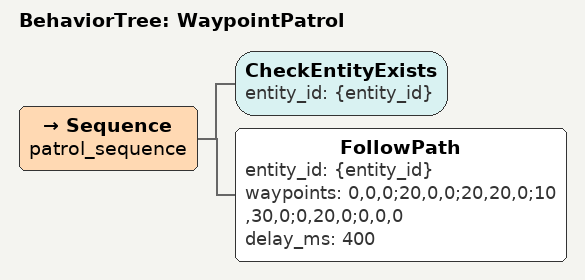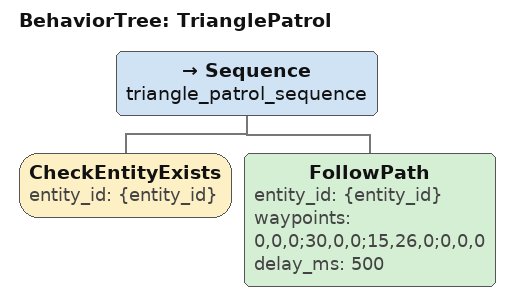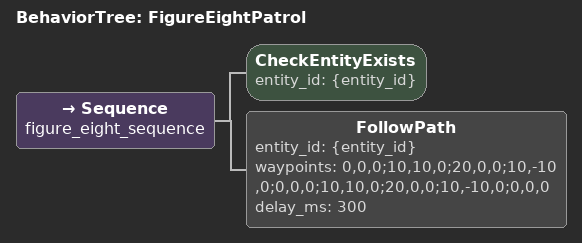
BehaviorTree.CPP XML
<?xml version="1.0"?>
<root main_tree_to_execute="WaypointPatrol">

    <!-- 巡逻路径：在多个巡逻点之间循环移动 -->
    <BehaviorTree ID="WaypointPatrol">
        <Sequence name="patrol_sequence">
            <CheckEntityExists entity_id="{entity_id}" />

            <!-- 巡逻点序列：A -> B -> C -> D -> A -->
            <FollowPath entity_id="{entity_id}"
                        waypoints="0,0,0;20,0,0;20,20,0;10,30,0;0,20,0;0,0,0"
                        delay_ms="400" />
        </Sequence>
    </BehaviorTree>

    <!-- 三角形巡逻路径 -->
    <BehaviorTree ID="TrianglePatrol">
        <Sequence name="triangle_patrol_sequence">
            <CheckEntityExists entity_id="{entity_id}" />

            <!-- 三角形路径 -->
            <FollowPath entity_id="{entity_id}"
                        waypoints="0,0,0;30,0,0;15,26,0;0,0,0"
                        delay_ms="500" />
        </Sequence>
    </BehaviorTree>

    <!-- 8字形巡逻路径 -->
    <BehaviorTree ID="FigureEightPatrol">
        <Sequence name="figure_eight_sequence">
            <CheckEntityExists entity_id="{entity_id}" />

            <!-- 8字形路径 -->
            <FollowPath entity_id="{entity_id}"
                        waypoints="0,0,0;10,10,0;20,0,0;10,-10,0;0,0,0;10,10,0;20,0,0;10,-10,0;0,0,0"
                        delay_ms="300" />
        </Sequence>
    </BehaviorTree>

</root>
